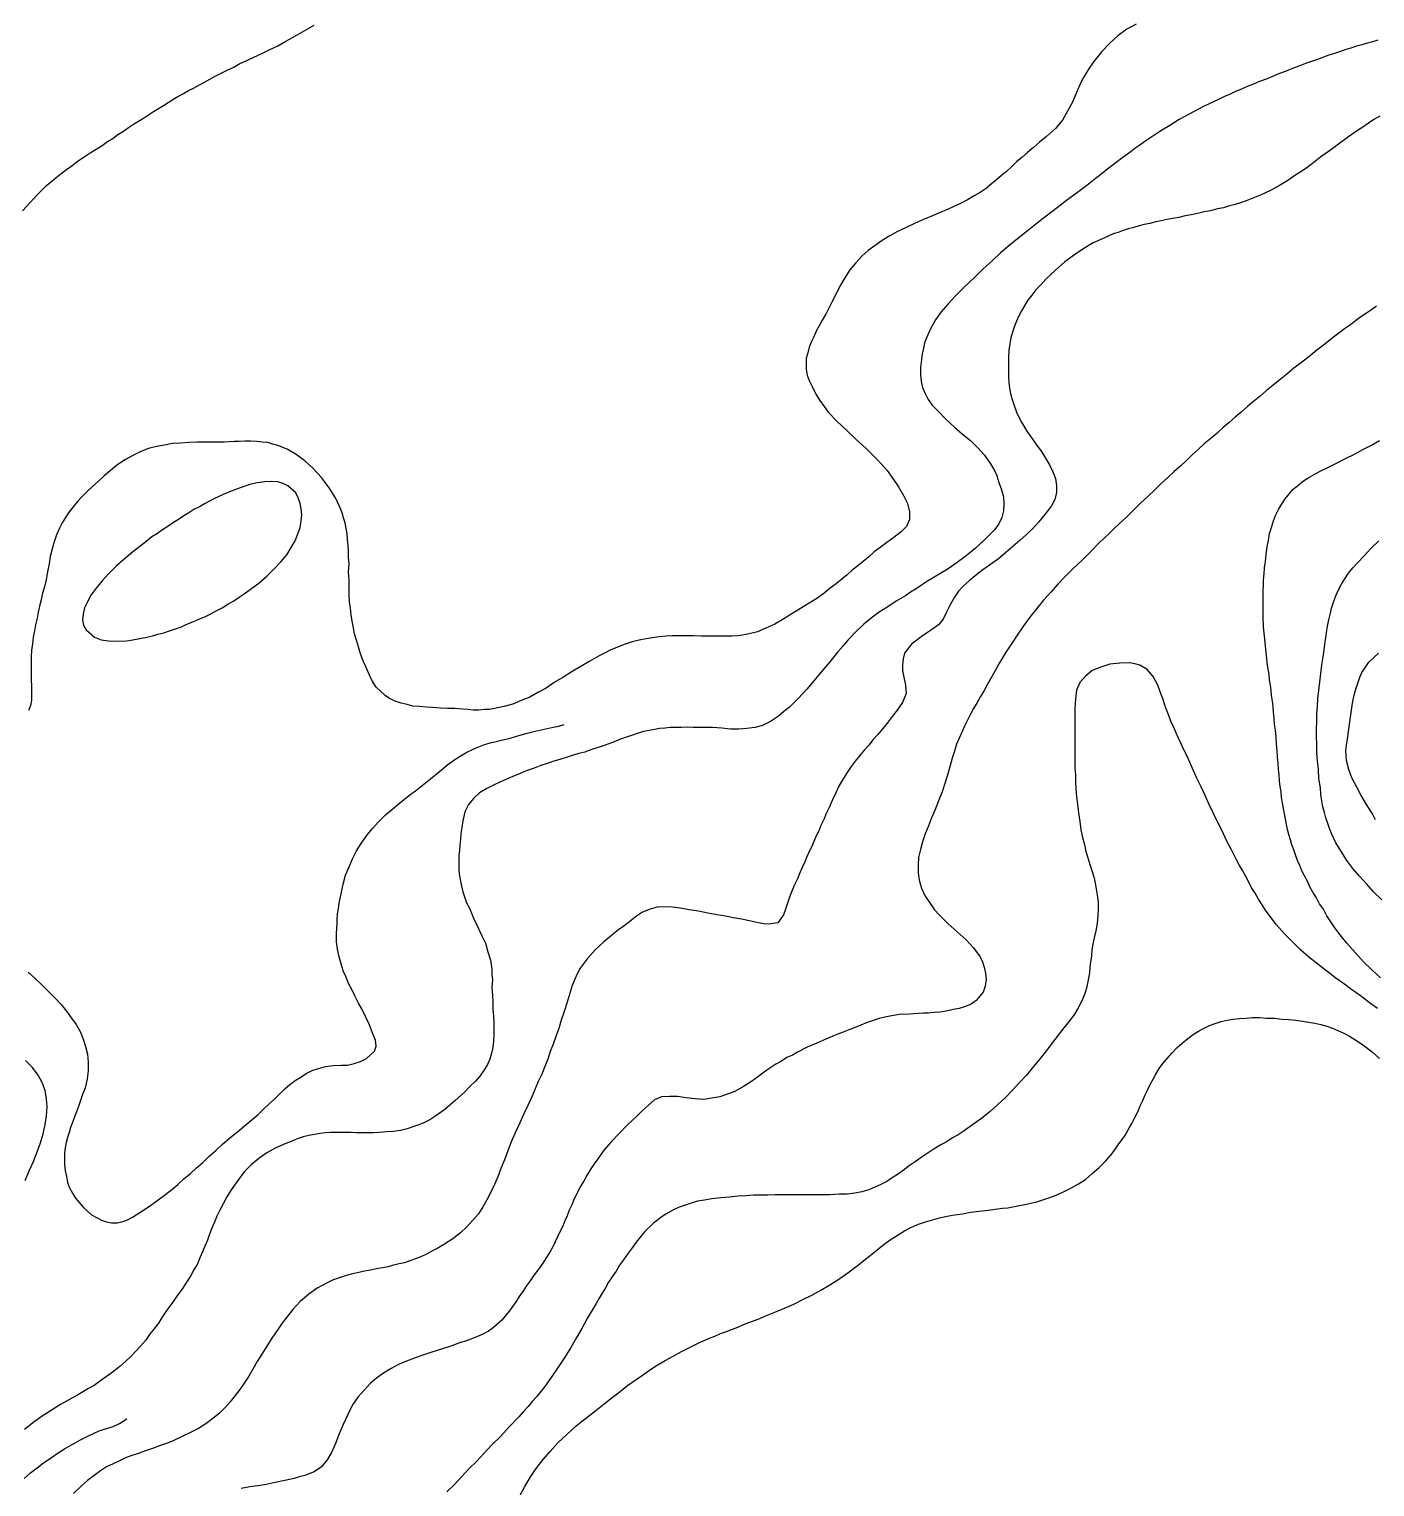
# Model space of a CAD drawing. Header units: inches. Extents: x 401374 to 405300, y 6332180 to 6336621.
# Drawn here: x 402862.8 to 403132.4, y 6334537.8 to 6334829.8 of the extents above; entities that cross this region are included whole.
import ezdxf

# ---------------------------------------------------------------- set-up
doc = ezdxf.new("R2010")
doc.units = ezdxf.units.IN
doc.header["$MEASUREMENT"] = 0

msp = doc.modelspace()

# ---------------------------------------------------------------- linework, layer by layer
for points in [[(402861.5, 6334793.4), (402863, 6334795.1), (402864.6, 6334796.8), (402866.3, 6334798.5), (402868.2, 6334800.1), (402869.2, 6334800.9), (402870.3, 6334801.7), (402871.4, 6334802.5), (402872.6, 6334803.4), (402873.8, 6334804.2), (402875, 6334805), (402876.2, 6334805.8), (402877.4, 6334806.5), (402878.5, 6334807.3), (402879.6, 6334808), (402880.6, 6334808.7), (402881.7, 6334809.4), (402882.7, 6334810.1), (402883.7, 6334810.8), (402885.7, 6334812), (402887.7, 6334813.3), (402889.7, 6334814.5), (402891.6, 6334815.7), (402892.6, 6334816.3), (402893.7, 6334816.9), (402894.7, 6334817.5), (402895.7, 6334818), (402896.8, 6334818.6), (402897.9, 6334819.2), (402899, 6334819.8), (402900.1, 6334820.4), (402901.3, 6334821), (402902.5, 6334821.6), (402903.8, 6334822.2), (402905, 6334822.9), (402906.4, 6334823.5), (402907.8, 6334824.2), (402909.4, 6334824.9), (402911, 6334825.7), (402912.6, 6334826.5), (402914.2, 6334827.4), (402915.7, 6334828.2), (402917.1, 6334829), (402918.5, 6334829.8), (402919.9, 6334830.6)], [(403084.6, 6334830.8), (403082.7, 6334829.8), (403080.9, 6334828.5), (403079.3, 6334827), (403077.7, 6334825.3), (403076.9, 6334824.3), (403076.1, 6334823.3), (403075.3, 6334822.2), (403074.6, 6334821.1), (403074, 6334820.1), (403073.5, 6334819.1), (403072.6, 6334817.1), (403071.8, 6334815.2), (403070.8, 6334813.4), (403069.8, 6334811.6), (403068.4, 6334809.9), (403066.6, 6334808.3), (403065.2, 6334807.2), (403064, 6334806.1), (403062.8, 6334805.1), (403061.7, 6334804.1), (403060.6, 6334803.2), (403059.6, 6334802.2), (403058.6, 6334801.3), (403057.6, 6334800.5), (403056.6, 6334799.6), (403055.6, 6334798.8), (403054.5, 6334797.9), (403053.3, 6334797.1), (403052.1, 6334796.4), (403050.8, 6334795.6), (403049.4, 6334794.9), (403047.9, 6334794.2), (403046.8, 6334793.7), (403045.8, 6334793.3), (403043.9, 6334792.5), (403042, 6334791.7), (403040.2, 6334790.9), (403038.5, 6334790.1), (403036.8, 6334789.3), (403035.2, 6334788.4), (403033.7, 6334787.5), (403032.3, 6334786.5), (403030.9, 6334785.5), (403029.6, 6334784.3), (403028.4, 6334783), (403027.2, 6334781.6), (403026.2, 6334780), (403025.2, 6334778.3), (403024.3, 6334776.4), (403023.6, 6334775.1), (403023, 6334773.9), (403022.4, 6334772.7), (403021.7, 6334771.5), (403021.1, 6334770.4), (403020.5, 6334769.3), (403020, 6334768.2), (403019.5, 6334767.1), (403019.1, 6334766.1), (403018.8, 6334765), (403018.5, 6334763.9), (403018.5, 6334762.8), (403018.5, 6334761.7), (403018.7, 6334760.5), (403019.1, 6334759.4), (403019.7, 6334758.2), (403020.4, 6334756.7), (403021.2, 6334755.4), (403022.1, 6334754.2), (403022.9, 6334753.1), (403024.7, 6334751.2), (403026.6, 6334749.4), (403028.5, 6334747.6), (403030.5, 6334745.8), (403031.5, 6334744.8), (403032.5, 6334743.8), (403033.6, 6334742.6), (403034.7, 6334741.4), (403035.8, 6334739.8), (403037, 6334738.1), (403038, 6334736.4), (403038.8, 6334734.8), (403039.2, 6334733.1), (403039.2, 6334731.6), (403038.6, 6334730.2), (403037.5, 6334729.1), (403036, 6334728), (403034.6, 6334727), (403033.3, 6334726), (403032.1, 6334725.1), (403031, 6334724.1), (403029.9, 6334723.2), (403028.8, 6334722.3), (403027.7, 6334721.4), (403026.7, 6334720.5), (403025.6, 6334719.6), (403024.5, 6334718.7), (403023.3, 6334717.8), (403022.1, 6334716.8), (403020.8, 6334715.9), (403019.4, 6334715), (403017.9, 6334714.1), (403016.8, 6334713.4), (403015.8, 6334712.8), (403014, 6334711.7), (403012.2, 6334710.6), (403010.4, 6334709.8), (403008.7, 6334709.1), (403006.8, 6334708.6), (403005.7, 6334708.4), (403004.7, 6334708.3), (403003.5, 6334708.2), (403002.4, 6334708.2), (403000.6, 6334708.2), (402999, 6334708.2), (402997.4, 6334708.2), (402995.9, 6334708.3), (402994.5, 6334708.3), (402993.1, 6334708.3), (402991.7, 6334708.3), (402990.4, 6334708.2), (402989, 6334708.1), (402987.7, 6334707.9), (402986.4, 6334707.7), (402985, 6334707.4), (402983.6, 6334707.1), (402982.2, 6334706.6), (402980.7, 6334706), (402979.2, 6334705.4), (402978.1, 6334704.8), (402977, 6334704.3), (402975.1, 6334703.2), (402973.2, 6334702.1), (402971.4, 6334701), (402969.7, 6334699.9), (402968, 6334698.9), (402966.4, 6334697.8), (402964.7, 6334696.9), (402963.1, 6334696), (402961.4, 6334695.3), (402959.7, 6334694.6), (402957.9, 6334694.1), (402956, 6334693.7), (402955, 6334693.5), (402954, 6334693.5), (402952.9, 6334693.4), (402951.8, 6334693.4), (402950.7, 6334693.5), (402949.6, 6334693.6), (402948.1, 6334693.7), (402946.6, 6334693.7), (402945.2, 6334693.8), (402943.7, 6334693.9), (402942.4, 6334694), (402941, 6334694.1), (402939.7, 6334694.2), (402938.5, 6334694.5), (402937.3, 6334694.8), (402936.1, 6334695.2), (402935, 6334695.7), (402934.1, 6334696.3), (402932.3, 6334698), (402931.6, 6334699.1), (402931, 6334700.4), (402930.3, 6334701.9), (402929.7, 6334703.3), (402929.2, 6334704.7), (402928.8, 6334706.1), (402928.4, 6334707.4), (402928, 6334708.7), (402927.8, 6334709.9), (402927.5, 6334711.2), (402927.3, 6334712.5), (402927.2, 6334713.8), (402927, 6334715.1), (402926.9, 6334716.5), (402926.9, 6334717.9), (402926.9, 6334719.4), (402926.8, 6334721), (402926.9, 6334722.7), (402926.8, 6334724), (402926.8, 6334725.2), (402926.7, 6334726.4), (402926.6, 6334727.6), (402926.5, 6334728.7), (402926.3, 6334729.8), (402926.1, 6334730.9), (402925.8, 6334731.9), (402925.5, 6334732.9), (402925.1, 6334733.9), (402924.2, 6334735.9), (402922.9, 6334737.9), (402922.2, 6334738.9), (402921.4, 6334740), (402919.7, 6334741.8), (402918, 6334743.3), (402916.3, 6334744.6), (402914.5, 6334745.7), (402912.6, 6334746.4), (402911.6, 6334746.7), (402910.6, 6334747), (402909.5, 6334747.1), (402908.4, 6334747.2), (402907.2, 6334747.3), (402906, 6334747.3), (402904.9, 6334747.2), (402903.9, 6334747.2), (402901.9, 6334747.1), (402900.1, 6334747.1), (402898.2, 6334747.1), (402896.5, 6334747.1), (402894.8, 6334747), (402893.1, 6334746.9), (402891.5, 6334746.8), (402889.9, 6334746.5), (402888.3, 6334746.2), (402886.7, 6334745.8), (402885.2, 6334745.2), (402883.7, 6334744.5), (402882.1, 6334743.6), (402880.6, 6334742.6), (402879.1, 6334741.4), (402877.8, 6334740.3), (402876.6, 6334739.2), (402875.5, 6334738.2), (402874.4, 6334737.2), (402873.4, 6334736.2), (402872.5, 6334735.2), (402871.6, 6334734.1), (402870.8, 6334733.1), (402870.1, 6334732), (402869.4, 6334730.9), (402868.8, 6334729.7), (402868.3, 6334728.5), (402867.8, 6334727.1), (402867.4, 6334725.7), (402867, 6334724.2), (402866.8, 6334722.7), (402866.5, 6334721.1), (402866.2, 6334719.5), (402865.9, 6334718.1), (402865.5, 6334716.8), (402865.2, 6334715.5), (402864.9, 6334714.2), (402864.6, 6334713), (402864.4, 6334711.8), (402864.1, 6334710.5), (402863.9, 6334709.3), (402863.6, 6334708), (402863.5, 6334706.7), (402863.3, 6334705.4), (402863.2, 6334704), (402863.2, 6334702.4), (402863.2, 6334700.9), (402863.2, 6334699.5), (402863.3, 6334698.1), (402863.3, 6334696.7), (402863.3, 6334695.4), (402863.1, 6334694.3), (402862.7, 6334693.3)], [(403133, 6334827.6), (403132, 6334827.3), (403130.9, 6334827), (403129.8, 6334826.7), (403128.7, 6334826.4), (403127.6, 6334826), (403126.6, 6334825.7), (403125.5, 6334825.3), (403124.3, 6334824.9), (403123.2, 6334824.6), (403122.1, 6334824.2), (403120.9, 6334823.7), (403119.7, 6334823.3), (403118.5, 6334822.9), (403117.2, 6334822.4), (403115.9, 6334821.9), (403114.6, 6334821.4), (403113.3, 6334820.9), (403111.9, 6334820.3), (403110.6, 6334819.8), (403109.3, 6334819.3), (403108.1, 6334818.8), (403106.8, 6334818.3), (403105.7, 6334817.8), (403104.5, 6334817.3), (403103.4, 6334816.8), (403102.3, 6334816.3), (403101.2, 6334815.8), (403100.2, 6334815.3), (403099.1, 6334814.8), (403098.1, 6334814.3), (403097.1, 6334813.8), (403095.2, 6334812.8), (403093.2, 6334811.7), (403091.3, 6334810.5), (403089.3, 6334809.3), (403087.3, 6334808), (403086.3, 6334807.3), (403085.3, 6334806.6), (403084.3, 6334805.9), (403083.3, 6334805.1), (403082.2, 6334804.3), (403081.1, 6334803.5), (403080, 6334802.6), (403078.9, 6334801.8), (403077.8, 6334800.9), (403076.7, 6334800.1), (403075.7, 6334799.3), (403074.7, 6334798.5), (403072.8, 6334797.1), (403070.9, 6334795.7), (403069.1, 6334794.3), (403067.4, 6334793), (403065.7, 6334791.7), (403064.1, 6334790.4), (403062.4, 6334789.1), (403060.8, 6334787.8), (403059.1, 6334786.4), (403057.4, 6334785), (403055.7, 6334783.4), (403053.9, 6334781.8), (403052.1, 6334780), (403050.2, 6334778.2), (403048.4, 6334776.4), (403046.9, 6334774.8), (403045.5, 6334773.2), (403044.4, 6334771.6), (403043.4, 6334769.8), (403042.6, 6334768), (403042.2, 6334767), (403042, 6334765.9), (403041.7, 6334764.8), (403041.6, 6334763.6), (403041.4, 6334762), (403041.4, 6334760.6), (403041.5, 6334759.2), (403041.8, 6334758), (403042.3, 6334756.8), (403042.9, 6334755.6), (403043.7, 6334754.5), (403044.8, 6334753.4), (403046.5, 6334751.6), (403048.2, 6334750.1), (403049.8, 6334748.7), (403051.4, 6334747.4), (403052.8, 6334746), (403054.2, 6334744.5), (403055.4, 6334742.7), (403056, 6334741.7), (403056.6, 6334740.6), (403057.1, 6334739), (403057.6, 6334737.5), (403058, 6334736.1), (403058.1, 6334734.7), (403058, 6334733.3), (403057.7, 6334732), (403057.1, 6334730.7), (403056.2, 6334729.5), (403054.2, 6334727.5), (403052.3, 6334725.8), (403050.5, 6334724.3), (403048.7, 6334723), (403046.9, 6334721.7), (403044.9, 6334720.5), (403043.8, 6334719.8), (403042.8, 6334719.2), (403041.6, 6334718.4), (403040.5, 6334717.7), (403039.4, 6334717), (403038.4, 6334716.3), (403036.5, 6334715.2), (403034.8, 6334714.1), (403033.1, 6334713), (403031.5, 6334711.8), (403030, 6334710.6), (403028.4, 6334709.1), (403026.8, 6334707.4), (403025.8, 6334706.2), (403024.8, 6334705.1), (403024, 6334704.1), (403023.2, 6334703.1), (403021.6, 6334701.2), (403020.1, 6334699.3), (403018.6, 6334697.6), (403016.9, 6334695.8), (403015.1, 6334694), (403014, 6334693.1), (403012.9, 6334692.2), (403011.3, 6334691.1), (403009.7, 6334690.3), (403008.2, 6334689.9), (403006.6, 6334689.7), (403005, 6334689.6), (403003.3, 6334689.6), (403001.6, 6334689.8), (402999.7, 6334689.9), (402998.3, 6334689.9), (402997, 6334689.9), (402995.8, 6334689.9), (402994.6, 6334690), (402993.4, 6334689.9), (402992.3, 6334689.9), (402991.2, 6334689.9), (402990.2, 6334689.8), (402989.1, 6334689.7), (402988.1, 6334689.5), (402987, 6334689.3), (402985.9, 6334689.1), (402984.8, 6334688.8), (402983.7, 6334688.4), (402982.5, 6334688), (402981.3, 6334687.6), (402979.7, 6334686.9), (402978.2, 6334686.4), (402976.8, 6334685.9), (402975.5, 6334685.5), (402974.1, 6334685), (402972.9, 6334684.7), (402971.6, 6334684.3), (402970.4, 6334683.9), (402969.1, 6334683.5), (402967.9, 6334683.2), (402966.6, 6334682.7), (402965.3, 6334682.3), (402964, 6334681.8), (402962.6, 6334681.3), (402961.2, 6334680.7), (402959.7, 6334680.1), (402957.8, 6334679.3), (402956.1, 6334678.5), (402954.5, 6334677.7), (402953, 6334676.8), (402951.8, 6334675.7), (402950.8, 6334674.5), (402950.1, 6334673), (402949.7, 6334671.2), (402949.5, 6334669.9), (402949.3, 6334668.7), (402949.2, 6334667.5), (402949.1, 6334666.4), (402949, 6334665.3), (402948.9, 6334664.2), (402948.9, 6334663.2), (402948.9, 6334662.2), (402948.9, 6334661.2), (402949, 6334660.2), (402949.2, 6334659.1), (402949.4, 6334658.1), (402949.7, 6334657), (402950, 6334656), (402950.4, 6334654.8), (402951, 6334653.7), (402951.8, 6334651.7), (402952.7, 6334649.9), (402953.5, 6334648.2), (402954.2, 6334646.7), (402954.7, 6334645), (402955.2, 6334643.3), (402955.5, 6334641.5), (402955.5, 6334640.4), (402955.6, 6334639.4), (402955.5, 6334637.8), (402955.6, 6334636.3), (402955.7, 6334634.9), (402955.7, 6334633.5), (402955.8, 6334632.1), (402955.9, 6334630.8), (402955.9, 6334629.5), (402955.9, 6334628.3), (402955.8, 6334627), (402955.7, 6334625.8), (402955.4, 6334624.7), (402955.1, 6334623.5), (402954.6, 6334622.4), (402953.9, 6334621.2), (402953.1, 6334620.1), (402952.2, 6334619.1), (402951.1, 6334618), (402950.1, 6334616.9), (402948.1, 6334615.1), (402946.1, 6334613.4), (402944.1, 6334612), (402943.1, 6334611.3), (402942, 6334610.8), (402940.9, 6334610.3), (402939.7, 6334609.9), (402938.5, 6334609.5), (402937.2, 6334609.2), (402935.8, 6334609), (402934.4, 6334608.9), (402933, 6334608.8), (402931.8, 6334608.7), (402930.6, 6334608.7), (402929.5, 6334608.7), (402928.4, 6334608.7), (402927.3, 6334608.8), (402926.2, 6334608.8), (402925.2, 6334608.8), (402924.2, 6334608.8), (402923.2, 6334608.8), (402922.1, 6334608.7), (402921.1, 6334608.6), (402920, 6334608.4), (402918.8, 6334608.2), (402917.7, 6334607.9), (402916.5, 6334607.5), (402915.3, 6334607), (402914.2, 6334606.6), (402912.2, 6334605.7), (402910.4, 6334604.7), (402908.8, 6334603.6), (402907.3, 6334602.3), (402905.9, 6334600.9), (402904.6, 6334599.2), (402903.3, 6334597.3), (402902.4, 6334595.9), (402901.7, 6334594.5), (402901, 6334593.2), (402900.4, 6334592), (402899.9, 6334590.8), (402899.4, 6334589.6), (402898.9, 6334588.4), (402898.5, 6334587.2), (402898, 6334586), (402897.5, 6334584.9), (402897, 6334583.7), (402896.5, 6334582.5), (402895.8, 6334581.3), (402895.1, 6334580), (402894.3, 6334578.8), (402893.5, 6334577.5), (402892.4, 6334576), (402891.4, 6334574.5), (402890.4, 6334573.2), (402889.5, 6334571.9), (402888.7, 6334570.6), (402887.8, 6334569.4), (402886.9, 6334568.3), (402886.1, 6334567.1), (402885.1, 6334566), (402884.2, 6334565), (402883.2, 6334563.9), (402882.1, 6334562.9), (402881, 6334561.9), (402879.7, 6334560.9), (402878.3, 6334559.9), (402876.9, 6334558.9), (402875.8, 6334558.1), (402874.7, 6334557.5), (402872.7, 6334556.3), (402870.9, 6334555.3), (402869.1, 6334554.3), (402867.4, 6334553.2), (402865.6, 6334552.1), (402863.8, 6334550.8), (402861.9, 6334549.3)], [(403133.4, 6334812.4), (403132.2, 6334811.7), (403131.1, 6334811), (403130, 6334810.2), (403128.9, 6334809.5), (403126.9, 6334808.1), (403125.1, 6334806.8), (403123.3, 6334805.4), (403121.6, 6334804.2), (403119.9, 6334802.9), (403118.3, 6334801.7), (403116.6, 6334800.6), (403115, 6334799.5), (403113.3, 6334798.5), (403111.5, 6334797.5), (403109.6, 6334796.6), (403107.6, 6334795.8), (403106.6, 6334795.4), (403105.5, 6334795), (403104.4, 6334794.7), (403103.3, 6334794.4), (403102.1, 6334794), (403100.9, 6334793.8), (403099.5, 6334793.4), (403098.2, 6334793.2), (403096.9, 6334792.9), (403095.6, 6334792.6), (403094.4, 6334792.4), (403093.1, 6334792.1), (403091.9, 6334791.9), (403090.8, 6334791.7), (403089.6, 6334791.4), (403088.5, 6334791.2), (403087.3, 6334790.9), (403086.2, 6334790.7), (403085.2, 6334790.4), (403084.1, 6334790.1), (403083, 6334789.8), (403082, 6334789.5), (403081, 6334789.1), (403080, 6334788.8), (403078, 6334787.9), (403076, 6334787), (403074.1, 6334785.9), (403072.2, 6334784.6), (403070.3, 6334783.2), (403068.4, 6334781.5), (403066.5, 6334779.7), (403065.5, 6334778.6), (403064.5, 6334777.6), (403063.7, 6334776.5), (403062.9, 6334775.5), (403062.3, 6334774.5), (403061.6, 6334773.4), (403061.1, 6334772.4), (403060.6, 6334771.3), (403060.2, 6334770.3), (403059.8, 6334769.1), (403059.5, 6334768), (403059.3, 6334766.8), (403059.1, 6334765.5), (403059, 6334764.2), (403059, 6334762.9), (403059, 6334761.5), (403059, 6334760.2), (403059.1, 6334759), (403059.2, 6334757.9), (403059.4, 6334756.8), (403059.7, 6334755.8), (403060, 6334754.8), (403060.7, 6334752.9), (403061.6, 6334751.1), (403062.7, 6334749.3), (403064, 6334747.4), (403064.7, 6334746.4), (403065.5, 6334745.4), (403066.4, 6334743.9), (403067.2, 6334742.5), (403067.9, 6334741.1), (403068.4, 6334739.8), (403068.6, 6334738.4), (403068.6, 6334737), (403068.3, 6334735.6), (403067.6, 6334734.3), (403066.3, 6334732.6), (403065.1, 6334731.1), (403063.9, 6334729.8), (403062.6, 6334728.6), (403061.3, 6334727.4), (403059.9, 6334726.2), (403058.5, 6334725), (403057, 6334723.7)], [(403132.7, 6334774.3), (403131.7, 6334773.6), (403130.7, 6334772.9), (403129.6, 6334772.2), (403128.5, 6334771.4), (403127.5, 6334770.6), (403126.3, 6334769.8), (403125.2, 6334768.9), (403124.1, 6334768.1), (403122.4, 6334766.7), (403120.8, 6334765.5), (403119.2, 6334764.2), (403117.7, 6334763), (403116.2, 6334761.9), (403114.8, 6334760.7), (403113.4, 6334759.6), (403112, 6334758.5), (403110.7, 6334757.4), (403109.4, 6334756.3), (403108.1, 6334755.2), (403106.9, 6334754.2), (403105.6, 6334753.1), (403104.4, 6334752.1), (403103.2, 6334751), (403102, 6334750), (403100.8, 6334748.9), (403099.6, 6334747.9), (403098.3, 6334746.8), (403097.1, 6334745.7), (403095.9, 6334744.6), (403094.7, 6334743.5), (403093.5, 6334742.3), (403092.2, 6334741.2), (403090.9, 6334740), (403089.6, 6334738.8), (403088.3, 6334737.5), (403086.9, 6334736.2), (403085.5, 6334734.9), (403084.1, 6334733.5), (403082.7, 6334732.1), (403081.2, 6334730.7), (403080.1, 6334729.7), (403079.1, 6334728.7), (403077.2, 6334726.9), (403075.4, 6334725.1), (403073.7, 6334723.4), (403072, 6334721.8), (403070.4, 6334720.2), (403068.9, 6334718.6), (403067.5, 6334717), (403066, 6334715.4), (403064.6, 6334713.7), (403063.3, 6334712), (403061.9, 6334710.1), (403060.6, 6334708.2), (403059.9, 6334707.1), (403059.2, 6334706.1), (403058.5, 6334705), (403057.8, 6334703.9), (403057.1, 6334702.7), (403056.5, 6334701.5), (403055.6, 6334700), (403054.8, 6334698.6), (403054.1, 6334697.3), (403053.4, 6334696.1), (403052.7, 6334694.9), (403052, 6334693.7), (403051.4, 6334692.6), (403050.8, 6334691.4), (403050.2, 6334690.2), (403049.7, 6334689.1), (403049.1, 6334687.8), (403048.6, 6334686.6), (403048.2, 6334685.2), (403047.7, 6334683.8), (403047.3, 6334682.3), (403046.9, 6334680.8), (403046.3, 6334678.9), (403045.7, 6334677), (403045, 6334675.2), (403044.3, 6334673.5), (403043.6, 6334671.8), (403043, 6334670.2), (403042.3, 6334668.6), (403041.8, 6334667), (403041.4, 6334665.5), (403041, 6334663.9), (403040.9, 6334662.4), (403040.9, 6334660.8), (403041.1, 6334659.3), (403041.6, 6334657.7), (403042.3, 6334656.1), (403043.4, 6334654.6), (403044.2, 6334653.4), (403045.1, 6334652.4), (403046.9, 6334650.6), (403048.7, 6334649), (403050.5, 6334647.4), (403052, 6334645.8), (403053.3, 6334644), (403053.8, 6334643), (403054.1, 6334641.9), (403054.4, 6334640.7), (403054.5, 6334639.4), (403054.3, 6334638.1), (403053.9, 6334636.9), (403052.5, 6334635.2), (403051.5, 6334634.5), (403050.4, 6334634), (403049.1, 6334633.6), (403047.9, 6334633.4), (403046.5, 6334633.1), (403045.3, 6334632.9), (403044.1, 6334632.8), (403043, 6334632.7), (403042, 6334632.7), (403041, 6334632.6), (403039.1, 6334632.5), (403037.2, 6334632.4), (403035.2, 6334632.1), (403034.2, 6334631.9), (403033.1, 6334631.6), (403031.9, 6334631.2), (403030.7, 6334630.8), (403029.4, 6334630.3), (403028.3, 6334629.8), (403027.2, 6334629.4), (403026.2, 6334629), (403024.3, 6334628.3), (403022.4, 6334627.5), (403020.6, 6334626.7), (403018.7, 6334625.9), (403016.7, 6334624.9), (403015.7, 6334624.3), (403014.6, 6334623.8), (403013.5, 6334623.1), (403012.4, 6334622.5), (403010.6, 6334621.3), (403009, 6334620.1), (403007.5, 6334619), (403005.9, 6334618), (403004.2, 6334617), (403002.3, 6334616.3), (403001.2, 6334615.9), (403000, 6334615.7), (402998, 6334615.4), (402996.2, 6334615.5), (402994.4, 6334615.7), (402992.7, 6334616), (402991.1, 6334616), (402989.5, 6334615.9), (402988.1, 6334615.3), (402986.8, 6334614.2)], [(403133.5, 6334639.8), (403131.8, 6334641.4), (403130.1, 6334643), (403128.5, 6334644.8), (403126.8, 6334646.7), (403126, 6334647.7), (403125.2, 6334648.7), (403124.4, 6334649.8), (403123.6, 6334651), (403122.8, 6334652.2), (403122.1, 6334653.5), (403121.3, 6334654.6), (403120.7, 6334655.8), (403120, 6334656.9), (403119.4, 6334658), (403118.9, 6334659.1), (403118.3, 6334660.2), (403117.8, 6334661.2), (403117.4, 6334662.3), (403116.9, 6334663.3), (403116.5, 6334664.4), (403116.2, 6334665.4), (403115.8, 6334666.4), (403115.5, 6334667.4), (403115.2, 6334668.5), (403114.9, 6334669.5), (403114.7, 6334670.5), (403114.5, 6334671.6), (403114.3, 6334672.6), (403114.1, 6334673.7), (403113.9, 6334674.8), (403113.7, 6334675.9), (403113.6, 6334677), (403113.4, 6334678.1), (403113.3, 6334679.2), (403113.2, 6334680.4), (403113.1, 6334681.6), (403113, 6334682.8), (403112.9, 6334684), (403112.8, 6334685.3), (403112.7, 6334686.6), (403112.6, 6334688), (403112.5, 6334689.4), (403112.3, 6334690.6), (403112.2, 6334691.8), (403112.1, 6334693), (403112, 6334694.1), (403111.9, 6334695.2), (403111.7, 6334696.3), (403111.6, 6334697.4), (403111.5, 6334698.4), (403111.3, 6334699.4), (403111.2, 6334700.5), (403110.9, 6334702.4), (403110.7, 6334704.3), (403110.5, 6334706.3), (403110.3, 6334708.2), (403110.1, 6334710.1), (403110, 6334712), (403110, 6334713.1), (403110, 6334714.1), (403110, 6334715.1), (403110, 6334716.2), (403110, 6334717.3), (403110.1, 6334718.4), (403110.1, 6334719.5), (403110.2, 6334720.7), (403110.3, 6334721.9), (403110.5, 6334723.2), (403110.6, 6334724.6), (403110.8, 6334726.1), (403111.1, 6334727.4), (403111.3, 6334728.8), (403111.7, 6334730), (403112.1, 6334731.3), (403112.5, 6334732.4), (403113.1, 6334733.6), (403113.7, 6334734.6), (403114.4, 6334735.7), (403116, 6334737.6), (403117, 6334738.4), (403118.1, 6334739.3), (403119.2, 6334740), (403120.6, 6334740.8), (403121.6, 6334741.3), (403122.6, 6334741.8), (403124.6, 6334742.8), (403126.5, 6334743.8), (403128.3, 6334744.7), (403130, 6334745.6), (403131.7, 6334746.5), (403133.3, 6334747.4)], [(402874.2, 6334709.5), (402875.9, 6334708), (402877.2, 6334707.5), (402878.7, 6334707.3), (402880.4, 6334707.2), (402882.3, 6334707.3), (402883.2, 6334707.4), (402884.3, 6334707.6), (402885.3, 6334707.8), (402886.4, 6334708), (402887.5, 6334708.3), (402888.6, 6334708.6), (402889.8, 6334708.9), (402890.9, 6334709.3), (402892.1, 6334709.7), (402893.3, 6334710.1), (402894.4, 6334710.6), (402895.6, 6334711.1), (402896.8, 6334711.6), (402898, 6334712.1), (402899.2, 6334712.7), (402900.3, 6334713.3), (402901.5, 6334713.9), (402902.6, 6334714.6), (402903.8, 6334715.3), (402904.9, 6334716), (402905.9, 6334716.7), (402906.9, 6334717.4), (402908.8, 6334718.8), (402910.4, 6334720.2), (402911.9, 6334721.7), (402913.2, 6334723.1), (402914.4, 6334724.5), (402915.3, 6334726), (402916.1, 6334727.3), (402916.6, 6334728.7), (402917.1, 6334730), (402917.3, 6334731.3), (402917.4, 6334732.5), (402917.3, 6334733.7), (402917.1, 6334734.8), (402916.7, 6334735.9), (402916.2, 6334736.9), (402914.6, 6334738.3), (402913.7, 6334738.8), (402912.6, 6334739.1), (402911.3, 6334739.2), (402910, 6334739.1), (402908.5, 6334738.9), (402907, 6334738.6), (402905.3, 6334738), (402903.6, 6334737.4), (402901.7, 6334736.6), (402899.8, 6334735.7), (402897.9, 6334734.7), (402896.9, 6334734.1), (402895.8, 6334733.6), (402894.8, 6334732.9), (402893.8, 6334732.3), (402892.7, 6334731.6), (402891.7, 6334731), (402890.6, 6334730.2), (402889.5, 6334729.5), (402888.5, 6334728.8), (402887.4, 6334728.1), (402885.5, 6334726.6), (402883.6, 6334725.1), (402881.8, 6334723.6), (402880.2, 6334722.2), (402878.7, 6334720.7), (402877.4, 6334719.3), (402876.2, 6334717.8), (402875.2, 6334716.5), (402874.5, 6334715.1), (402873.9, 6334713.9), (402873.6, 6334712.6), (402873.5, 6334711.5), (402873.7, 6334710.4), (402874.2, 6334709.5)], [(403133.8, 6334655.4), (403132.2, 6334656.9), (403130.8, 6334658.5), (403129.3, 6334660.1), (403128, 6334661.7), (403126.8, 6334663.3), (403125.7, 6334665), (403124.6, 6334666.8), (403123.7, 6334668.7), (403123.3, 6334669.7), (403123, 6334670.7), (403122.6, 6334671.8), (403122.3, 6334672.9), (403122, 6334674), (403121.8, 6334675.2), (403121.6, 6334676.5), (403121.5, 6334677.8), (403121.2, 6334679.7), (403121.1, 6334681.5), (403120.9, 6334683.2), (403120.8, 6334684.9), (403120.8, 6334686.5), (403120.7, 6334688.1), (403120.7, 6334689.6), (403120.8, 6334691.1), (403120.8, 6334692.6), (403120.9, 6334694.1), (403121, 6334695.7), (403121.2, 6334697.3), (403121.4, 6334699), (403121.6, 6334700.7), (403121.8, 6334702.5), (403122.1, 6334704.5), (403122.3, 6334706), (403122.5, 6334707.5), (403122.7, 6334708.9), (403122.9, 6334710.2), (403123.2, 6334711.5), (403123.5, 6334712.8), (403123.8, 6334714), (403124.2, 6334715.2), (403124.6, 6334716.3), (403125.1, 6334717.5), (403125.7, 6334718.6), (403126.4, 6334719.7), (403127.1, 6334720.8), (403128, 6334721.9), (403129, 6334723), (403130.1, 6334724.2), (403131.6, 6334725.8), (403133.2, 6334727.3)], [(403057, 6334723.7), (403055.2, 6334722.4), (403053.6, 6334721.3), (403052.3, 6334720.3), (403051.1, 6334719.3), (403050, 6334718.3), (403049, 6334717.2), (403048.2, 6334716), (403047.4, 6334714.6), (403046.6, 6334713), (403045.9, 6334711.6), (403045, 6334710.5), (403043.8, 6334709.6), (403042.6, 6334708.8), (403041.5, 6334708.1), (403039.6, 6334706.6), (403038.2, 6334704.8), (403037.9, 6334703.7), (403037.8, 6334702.5), (403037.8, 6334701.3), (403038, 6334700.3), (403038.4, 6334698.4), (403038.5, 6334696.7), (403037.8, 6334694.9), (403036.7, 6334693.4), (403035.7, 6334692.1), (403034.7, 6334690.8), (403033.8, 6334689.7), (403032.8, 6334688.5), (403031.9, 6334687.5), (403031, 6334686.4), (403030.1, 6334685.4), (403029.2, 6334684.3), (403028.3, 6334683.2), (403027.5, 6334682.1), (403026.7, 6334680.9), (403025.9, 6334679.6), (403025.1, 6334678.3), (403024.4, 6334676.8), (403023.7, 6334675.3), (403023.1, 6334673.9), (403022.5, 6334672.7), (403022, 6334671.5), (403021.4, 6334670.3), (403021, 6334669.2), (403020.5, 6334668.2), (403020, 6334667.1), (403019.6, 6334666.1), (403019.1, 6334665.1), (403018.6, 6334664), (403018.2, 6334663), (403017.7, 6334661.9), (403017.2, 6334660.8), (403016.7, 6334659.6), (403016.1, 6334658.4), (403015.6, 6334657.1), (403015.1, 6334655.9), (403014.7, 6334654.7), (403014.3, 6334653.5), (403013.9, 6334652.4), (403012.8, 6334650.8), (403011, 6334650.5), (403009.9, 6334650.6), (403008.9, 6334650.8), (403007.1, 6334651.2), (403005.5, 6334651.5), (403003.9, 6334651.8), (403002.3, 6334652.1), (403000.6, 6334652.4), (402998.8, 6334652.7), (402996.9, 6334653.1), (402995, 6334653.4), (402993.3, 6334653.7), (402991.7, 6334653.9), (402990.1, 6334654), (402988.6, 6334653.9), (402987.2, 6334653.5), (402985.7, 6334652.9), (402984.3, 6334652), (402983.1, 6334651), (402982, 6334650.2), (402980.9, 6334649.4), (402979.9, 6334648.6), (402977.9, 6334647), (402976.2, 6334645.4), (402974.6, 6334643.6), (402973.2, 6334641.7), (402972.6, 6334640.6), (402972.1, 6334639.5), (402971.6, 6334638.2), (402971.2, 6334636.9), (402970.6, 6334634.9), (402970, 6334633), (402969.4, 6334631.3), (402968.9, 6334629.6), (402968.3, 6334628), (402967.8, 6334626.5), (402967.2, 6334625), (402966.7, 6334623.5), (402966.1, 6334622), (402965.5, 6334620.5), (402964.8, 6334619), (402964.2, 6334617.5), (402963.5, 6334615.9), (402962.7, 6334614.2), (402961.9, 6334612.5), (402961.1, 6334610.7), (402960.2, 6334608.7), (402959.4, 6334606.9), (402958.7, 6334605.1), (402958, 6334603.3), (402957.3, 6334601.6), (402956.7, 6334599.9), (402956, 6334598.4), (402955.3, 6334596.8), (402954.5, 6334595.3), (402953.7, 6334593.9), (402952.8, 6334592.5), (402951.7, 6334591.2), (402950.5, 6334589.9), (402949.2, 6334588.7), (402947.7, 6334587.5), (402946, 6334586.4), (402944.7, 6334585.6), (402943.5, 6334585), (402942.4, 6334584.4), (402941.3, 6334583.9), (402940.2, 6334583.5), (402939.1, 6334583.1), (402938, 6334582.7), (402936.9, 6334582.5), (402935.8, 6334582.2), (402934.7, 6334581.9), (402933.6, 6334581.7), (402932.4, 6334581.5), (402931.2, 6334581.2), (402930, 6334581), (402928.6, 6334580.7), (402927.3, 6334580.4), (402925.9, 6334580), (402924.7, 6334579.6), (402923.6, 6334579.2), (402922.5, 6334578.7), (402920.5, 6334577.6), (402918.8, 6334576.4), (402917.1, 6334574.9), (402915.6, 6334573.3), (402914.1, 6334571.4), (402913.3, 6334570.3), (402912.6, 6334569.3), (402911.4, 6334567.6), (402910.4, 6334566), (402909.4, 6334564.4), (402908.5, 6334562.9), (402907.6, 6334561.4), (402906.8, 6334560), (402905.9, 6334558.6), (402905, 6334557.3), (402904.1, 6334556.1), (402903.1, 6334554.8), (402902.1, 6334553.7), (402900.9, 6334552.5), (402899.6, 6334551.5), (402898.2, 6334550.4), (402896.7, 6334549.5), (402895, 6334548.6), (402893.3, 6334547.8), (402891.8, 6334547.1), (402890.3, 6334546.5), (402888.9, 6334546), (402887.5, 6334545.5), (402886.1, 6334545), (402884.7, 6334544.5), (402883.4, 6334544.1), (402882.1, 6334543.6), (402880.9, 6334543), (402879.6, 6334542.4), (402878.3, 6334541.8), (402877.1, 6334541), (402875.8, 6334540.1), (402874.5, 6334539.1), (402873.3, 6334538), (402871.7, 6334536.5)], [(403132.5, 6334671.4), (403131.9, 6334672.6), (403130.7, 6334674.5), (403129.6, 6334676.4), (403128.7, 6334678.1), (403127.8, 6334679.8), (403127.2, 6334681.5), (403126.7, 6334683.3), (403126.6, 6334685.3), (403126.7, 6334686.4), (403126.9, 6334687.6), (403127.1, 6334689.1), (403127.3, 6334690.5), (403127.5, 6334692), (403127.7, 6334693.4), (403127.9, 6334694.8), (403128.2, 6334696.1), (403128.5, 6334697.4), (403128.9, 6334698.6), (403129.3, 6334699.8), (403129.8, 6334700.9), (403130.5, 6334702), (403131.2, 6334703), (403133.1, 6334704.8)], [(403132.9, 6334633.6), (403131.8, 6334634.4), (403130.7, 6334635.2), (403129.7, 6334636), (403128.6, 6334636.8), (403127.6, 6334637.5), (403126.6, 6334638.3), (403124.6, 6334639.7), (403122.8, 6334641.1), (403121, 6334642.5), (403119.2, 6334643.9), (403117.5, 6334645.4), (403115.9, 6334647), (403114.3, 6334648.6), (403112.7, 6334650.4), (403111.2, 6334652.3), (403110.5, 6334653.3), (403109.8, 6334654.4), (403109.1, 6334655.5), (403108.4, 6334656.7), (403107.6, 6334657.9), (403107, 6334659.2), (403106.4, 6334660.3), (403105.8, 6334661.4), (403105.2, 6334662.4), (403104.7, 6334663.4), (403103.7, 6334665.4), (403102.7, 6334667.3), (403101.8, 6334669.2), (403100.9, 6334671), (403100.1, 6334672.7), (403099.2, 6334674.5), (403098.4, 6334676.3), (403097.6, 6334678), (403096.7, 6334679.9), (403095.9, 6334681.7), (403095, 6334683.7), (403094.5, 6334684.7), (403094, 6334685.7), (403093.5, 6334686.8), (403093, 6334687.9), (403092.5, 6334689), (403092, 6334690.2), (403091.5, 6334691.2), (403091.1, 6334692.3), (403090.7, 6334693.3), (403090.3, 6334694.4), (403090, 6334695.5), (403089.6, 6334696.5), (403088.9, 6334698.4), (403088, 6334700.1), (403086.8, 6334701.5), (403085.3, 6334702.4), (403084.3, 6334702.7), (403083.3, 6334702.9), (403081.3, 6334702.8), (403079.3, 6334702.6), (403077.5, 6334702), (403075.8, 6334701.3), (403074.4, 6334700.2), (403073.3, 6334698.9), (403072.6, 6334697.4), (403072.4, 6334695.6), (403072.3, 6334693.7), (403072.3, 6334692.1), (403072.3, 6334690.4), (403072.3, 6334688.9), (403072.3, 6334687.4), (403072.3, 6334686), (403072.3, 6334684.6), (403072.3, 6334683.2), (403072.3, 6334681.8), (403072.4, 6334680.5), (403072.4, 6334679), (403072.5, 6334677.6), (403072.6, 6334676.1), (403072.8, 6334674.5), (403073, 6334672.8), (403073.3, 6334671.1), (403073.5, 6334669.4), (403073.8, 6334667.9), (403074.2, 6334666.5), (403074.5, 6334665.1), (403074.9, 6334663.8), (403075.3, 6334662.5), (403075.7, 6334661.3), (403076.1, 6334660), (403076.4, 6334658.8), (403076.6, 6334657.5), (403076.8, 6334656.3), (403077, 6334655), (403077, 6334653.6), (403076.9, 6334652.2), (403076.8, 6334650.7), (403076.5, 6334649.2), (403076.2, 6334647.8), (403075.9, 6334646.6), (403075.7, 6334645.3), (403075.6, 6334644.1), (403075.4, 6334643), (403075.3, 6334641.9), (403075.2, 6334640.8), (403075, 6334639.7), (403074.8, 6334638.7), (403074.6, 6334637.7), (403074.3, 6334636.6), (403073.9, 6334635.6), (403073.4, 6334634.6), (403072.9, 6334633.6), (403072.2, 6334632.5), (403071.5, 6334631.5), (403070.6, 6334630.4), (403069.8, 6334629.4), (403068.3, 6334627.4), (403066.8, 6334625.5), (403065.4, 6334623.7), (403064, 6334622), (403062.6, 6334620.3), (403061.2, 6334618.8), (403059.9, 6334617.3), (403058.4, 6334615.8), (403056.9, 6334614.4), (403055.3, 6334613), (403053.6, 6334611.6), (403051.8, 6334610.3), (403049.9, 6334609), (403048.9, 6334608.3), (403047.8, 6334607.7), (403046.7, 6334607), (403045.6, 6334606.4), (403044.1, 6334605.5), (403042.7, 6334604.6), (403041.5, 6334603.8), (403040.3, 6334602.9), (403039.1, 6334602.1), (403037.9, 6334601.2), (403036.8, 6334600.4), (403035.7, 6334599.7), (403034.6, 6334599), (403033.4, 6334598.4), (403032.2, 6334597.8), (403031, 6334597.3), (403029.6, 6334596.9), (403028.2, 6334596.6), (403026.7, 6334596.4), (403025.1, 6334596.4), (403023.2, 6334596.3), (403021.4, 6334596.3), (403019.7, 6334596.3), (403018.1, 6334596.3), (403016.6, 6334596.3), (403015.1, 6334596.3), (403013.7, 6334596.3), (403012.2, 6334596.3), (403010.8, 6334596.2), (403009.3, 6334596.2), (403007.9, 6334596.2), (403006.3, 6334596.1), (403004.8, 6334596), (403003.1, 6334595.8), (403001.4, 6334595.7), (402999.6, 6334595.5), (402998.1, 6334595.2), (402996.7, 6334595), (402995.4, 6334594.6), (402994.2, 6334594.2), (402993, 6334593.8), (402991.9, 6334593.3), (402990.8, 6334592.7), (402989.8, 6334592.1), (402987.9, 6334590.6), (402986.1, 6334588.9), (402985.3, 6334587.9), (402984.4, 6334586.8), (402983.6, 6334585.7), (402982.8, 6334584.6), (402981.9, 6334583.3), (402981.1, 6334582.2), (402980.4, 6334581), (402979.6, 6334579.9), (402978.9, 6334578.8), (402978.3, 6334577.7), (402977.6, 6334576.6), (402977, 6334575.6), (402976.4, 6334574.5), (402975.8, 6334573.5), (402975.2, 6334572.5), (402974.6, 6334571.5), (402973.5, 6334569.5), (402972.4, 6334567.6), (402971.3, 6334565.7), (402970.1, 6334563.8), (402968.8, 6334561.8), (402967.5, 6334559.9), (402966.1, 6334557.9), (402965.3, 6334556.9), (402964.5, 6334555.9), (402963.6, 6334554.9), (402962.8, 6334553.9), (402961.8, 6334552.8), (402960.9, 6334551.8), (402959, 6334549.8), (402957.2, 6334547.9), (402955.5, 6334546.2), (402953.9, 6334544.5), (402952.4, 6334542.9), (402950.9, 6334541.4), (402949.4, 6334539.8), (402948, 6334538.3), (402946.5, 6334536.8)], [(402862.6, 6334640.9), (402864, 6334639.6), (402865.4, 6334638.3), (402866.7, 6334637), (402868, 6334635.7), (402869.2, 6334634.4), (402870.3, 6334633.1), (402871.3, 6334631.7), (402872.2, 6334630.4), (402873, 6334629), (402873.6, 6334627.5), (402874.1, 6334626), (402874.5, 6334624.5), (402874.6, 6334622.9), (402874.6, 6334621.2), (402874.4, 6334619.5), (402874, 6334617.7), (402873.5, 6334616.4), (402873.1, 6334615.2), (402872.7, 6334614), (402872.3, 6334612.9), (402871.9, 6334611.9), (402871.5, 6334610.8), (402871.1, 6334609.8), (402870.8, 6334608.8), (402870.5, 6334607.8), (402870.2, 6334606.8), (402870, 6334605.7), (402869.9, 6334604.7), (402869.9, 6334603.6), (402869.9, 6334602.4), (402870, 6334601.2), (402870.3, 6334600), (402870.5, 6334598.8), (402870.9, 6334597.7), (402871.5, 6334596.6), (402872.1, 6334595.6), (402873.6, 6334593.8), (402875.3, 6334592.3), (402877.3, 6334591.2), (402878.3, 6334590.9), (402879.3, 6334590.7), (402880.4, 6334590.7), (402881.4, 6334590.9), (402882.4, 6334591.2), (402883.5, 6334591.8), (402885.2, 6334592.9), (402886.9, 6334594), (402888.4, 6334595.1), (402889.9, 6334596.2), (402891.3, 6334597.3), (402892.6, 6334598.4), (402893.8, 6334599.5), (402895.1, 6334600.6), (402896.3, 6334601.7), (402897.6, 6334602.8), (402898.8, 6334604), (402900.2, 6334605.2), (402901.5, 6334606.4), (402903, 6334607.7), (402904.6, 6334609), (402906.3, 6334610.4), (402907.5, 6334611.4), (402908.7, 6334612.4), (402909.8, 6334613.5), (402910.9, 6334614.5), (402912, 6334615.5), (402913, 6334616.5), (402914, 6334617.5), (402915, 6334618.4), (402916.1, 6334619.2), (402917.2, 6334619.9), (402918.3, 6334620.6), (402919.5, 6334621.2), (402920.8, 6334621.6), (402922.2, 6334622), (402923.7, 6334622.2), (402925.4, 6334622.3), (402926.6, 6334622.3), (402927.9, 6334622.6), (402929.2, 6334623), (402930.4, 6334623.6), (402932, 6334625.1), (402932.3, 6334626.1), (402932.2, 6334627.3), (402931.5, 6334628.9), (402930.9, 6334630.5), (402930.2, 6334632), (402929.5, 6334633.4), (402928.8, 6334634.7), (402928.1, 6334636), (402927.5, 6334637.3), (402926.8, 6334638.6), (402926.3, 6334639.9), (402925.7, 6334641.2), (402925.3, 6334642.6), (402924.9, 6334644), (402924.6, 6334645.5), (402924.4, 6334647), (402924.4, 6334648.7), (402924.5, 6334650.5), (402924.5, 6334651.5), (402924.6, 6334652.6), (402924.8, 6334653.6), (402924.9, 6334654.7), (402925.3, 6334656.6), (402925.7, 6334658.5), (402926.2, 6334660.3), (402926.9, 6334662), (402927.6, 6334663.6), (402928.4, 6334665.2), (402929.3, 6334666.7), (402930.4, 6334668.2), (402931.5, 6334669.6), (402932.8, 6334671), (402934.2, 6334672.4), (402935.7, 6334673.7), (402937.3, 6334675), (402939.1, 6334676.4), (402940.2, 6334677.2), (402941.2, 6334678), (402943.2, 6334679.6), (402945, 6334681.1), (402946.7, 6334682.5), (402948.5, 6334683.8), (402950.5, 6334685), (402951.6, 6334685.5), (402952.7, 6334686), (402954, 6334686.5), (402955.4, 6334686.9), (402956.4, 6334687.1), (402957.4, 6334687.4), (402959.2, 6334687.8), (402960.9, 6334688.3), (402962.6, 6334688.8), (402964.2, 6334689.2), (402966, 6334689.6), (402967.8, 6334690), (402968.9, 6334690.2), (402970, 6334690.5)], [(402961.1, 6334536), (402962.1, 6334537.9), (402963.2, 6334539.7), (402964.4, 6334541.5), (402965.7, 6334543.2), (402967.2, 6334544.9), (402968.7, 6334546.6), (402970.5, 6334548.3), (402972.4, 6334550), (402973.4, 6334550.8), (402974.5, 6334551.7), (402976.3, 6334553.1), (402978, 6334554.4), (402979.6, 6334555.7), (402981.2, 6334556.9), (402982.7, 6334558.1), (402984.2, 6334559.2), (402985.7, 6334560.2), (402987.1, 6334561.2), (402988.6, 6334562.2), (402990.2, 6334563.1), (402991.8, 6334564), (402993.5, 6334564.9), (402995.2, 6334565.8), (402997.1, 6334566.7), (402999.1, 6334567.6), (403000.2, 6334568), (403001.3, 6334568.5), (403002.5, 6334568.9), (403003.7, 6334569.4), (403004.8, 6334569.8), (403005.9, 6334570.3), (403007, 6334570.7), (403008.1, 6334571.1), (403009.2, 6334571.5), (403010.2, 6334572), (403012.2, 6334572.8), (403014.1, 6334573.6), (403016, 6334574.4), (403017.8, 6334575.3), (403019.6, 6334576.2), (403021.4, 6334577.2), (403023.2, 6334578.3), (403025, 6334579.4), (403026.8, 6334580.7), (403028.7, 6334582.1), (403030.6, 6334583.6), (403031.6, 6334584.4), (403032.7, 6334585.3), (403034.1, 6334586.4), (403035.5, 6334587.4), (403036.9, 6334588.3), (403038.2, 6334589.1), (403039.6, 6334589.8), (403041, 6334590.4), (403042.4, 6334590.9), (403043.8, 6334591.3), (403045.2, 6334591.7), (403046.7, 6334592), (403048.2, 6334592.3), (403049.8, 6334592.5), (403051.4, 6334592.8), (403053.1, 6334593), (403054.9, 6334593.2), (403056.8, 6334593.5), (403057.8, 6334593.6), (403058.9, 6334593.7), (403059.9, 6334593.9), (403060.9, 6334594.1), (403062.9, 6334594.5), (403064.7, 6334594.9), (403066.5, 6334595.5), (403068.2, 6334596.1), (403069.9, 6334596.8), (403071.5, 6334597.6), (403073, 6334598.5), (403074.4, 6334599.4), (403075.8, 6334600.6), (403077.2, 6334601.8), (403078.5, 6334603.1), (403079.8, 6334604.6), (403081, 6334606.3), (403082.3, 6334608.1), (403083, 6334609.3), (403083.7, 6334610.6), (403084.3, 6334611.8), (403084.9, 6334612.9), (403085.4, 6334614.1), (403085.9, 6334615.2), (403086.4, 6334616.3), (403086.9, 6334617.4), (403087.4, 6334618.4), (403088, 6334619.5), (403088.5, 6334620.5), (403089.2, 6334621.6), (403089.9, 6334622.6), (403090.8, 6334623.6), (403091.7, 6334624.7), (403092.8, 6334625.8), (403093.8, 6334626.7), (403094.9, 6334627.6), (403096, 6334628.4), (403097.1, 6334629.1), (403098.2, 6334629.7), (403099.3, 6334630.2), (403100.4, 6334630.6), (403101.6, 6334631), (403102.8, 6334631.3), (403104, 6334631.5), (403105.3, 6334631.6), (403106.6, 6334631.7), (403107.9, 6334631.8), (403109.3, 6334631.8), (403110.7, 6334631.7), (403112.3, 6334631.7), (403113.8, 6334631.5), (403115.2, 6334631.4), (403116.6, 6334631.3), (403117.9, 6334631.1), (403119.2, 6334630.9), (403120.4, 6334630.7), (403121.6, 6334630.4), (403122.8, 6334630.1), (403123.9, 6334629.7), (403125, 6334629.2), (403126.2, 6334628.7), (403127.3, 6334628.1), (403128.4, 6334627.4), (403129.5, 6334626.7), (403130.7, 6334625.8), (403131.9, 6334624.9), (403133.3, 6334623.6)], [(402862, 6334599.2), (402862.8, 6334601.1), (402863.7, 6334603), (402864.4, 6334604.9), (402865.1, 6334606.7), (402865.6, 6334608.5), (402866, 6334610.4), (402866.3, 6334612.1), (402866.4, 6334613.9), (402866.3, 6334615.5), (402866, 6334617.2), (402865.4, 6334618.8), (402864.6, 6334620.3), (402863.5, 6334621.8), (402862.1, 6334623.2)], [(402986.8, 6334614.2), (402985.6, 6334613.1), (402984.6, 6334612.1), (402982.7, 6334610.3), (402981, 6334608.6), (402979.5, 6334607), (402978, 6334605.3), (402976.7, 6334603.5), (402976, 6334602.5), (402975.3, 6334601.5), (402974.6, 6334600.3), (402974, 6334599.2), (402973.2, 6334597.9), (402972.6, 6334596.6), (402972, 6334595.5), (402971.5, 6334594.3), (402971, 6334593.2), (402970.6, 6334592.1), (402970.1, 6334591.1), (402969.7, 6334590), (402969.2, 6334589), (402968.7, 6334588), (402968.2, 6334586.9), (402967.7, 6334585.9), (402967.1, 6334584.8), (402966.4, 6334583.7), (402965.7, 6334582.6), (402964.9, 6334581.5), (402964, 6334580.3), (402963.2, 6334579.1), (402962.4, 6334578), (402961.7, 6334576.9), (402961, 6334575.9), (402960.4, 6334574.9), (402959, 6334573), (402957.5, 6334571.2), (402955.8, 6334569.7), (402954.8, 6334569), (402953.7, 6334568.4), (402952.6, 6334567.9), (402951.3, 6334567.4), (402950.2, 6334567), (402949.2, 6334566.7), (402947.3, 6334566), (402945.4, 6334565.4), (402943.5, 6334564.8), (402941.7, 6334564.2), (402940, 6334563.6), (402938.4, 6334563), (402936.8, 6334562.3), (402935.3, 6334561.5), (402933.8, 6334560.6), (402932.4, 6334559.6), (402931.1, 6334558.5), (402929.9, 6334557.2), (402928.7, 6334555.8), (402927.6, 6334554.2), (402926.7, 6334552.4), (402926.2, 6334551.3), (402925.7, 6334550.3), (402924.9, 6334548.4), (402924.2, 6334546.5), (402923.4, 6334544.7), (402922.5, 6334543.2), (402921.4, 6334541.8), (402919.9, 6334540.8), (402918, 6334540.1), (402916.9, 6334539.8), (402915.9, 6334539.5), (402914, 6334539.1), (402912.1, 6334538.7), (402910.3, 6334538.3), (402908.6, 6334538), (402907, 6334537.8), (402905.3, 6334537.5)], [(402861.8, 6334539.5), (402863.1, 6334540.6), (402864.4, 6334541.6), (402865.7, 6334542.6), (402867, 6334543.5), (402868.4, 6334544.5), (402869.9, 6334545.4), (402871.4, 6334546.3), (402873.1, 6334547.2), (402874.8, 6334548.1), (402876.8, 6334549), (402878.3, 6334549.5), (402879.6, 6334549.9), (402880.9, 6334550.5), (402882.4, 6334551.4)]]:
    msp.add_lwpolyline(points)

doc.saveas('drawing.dxf')
